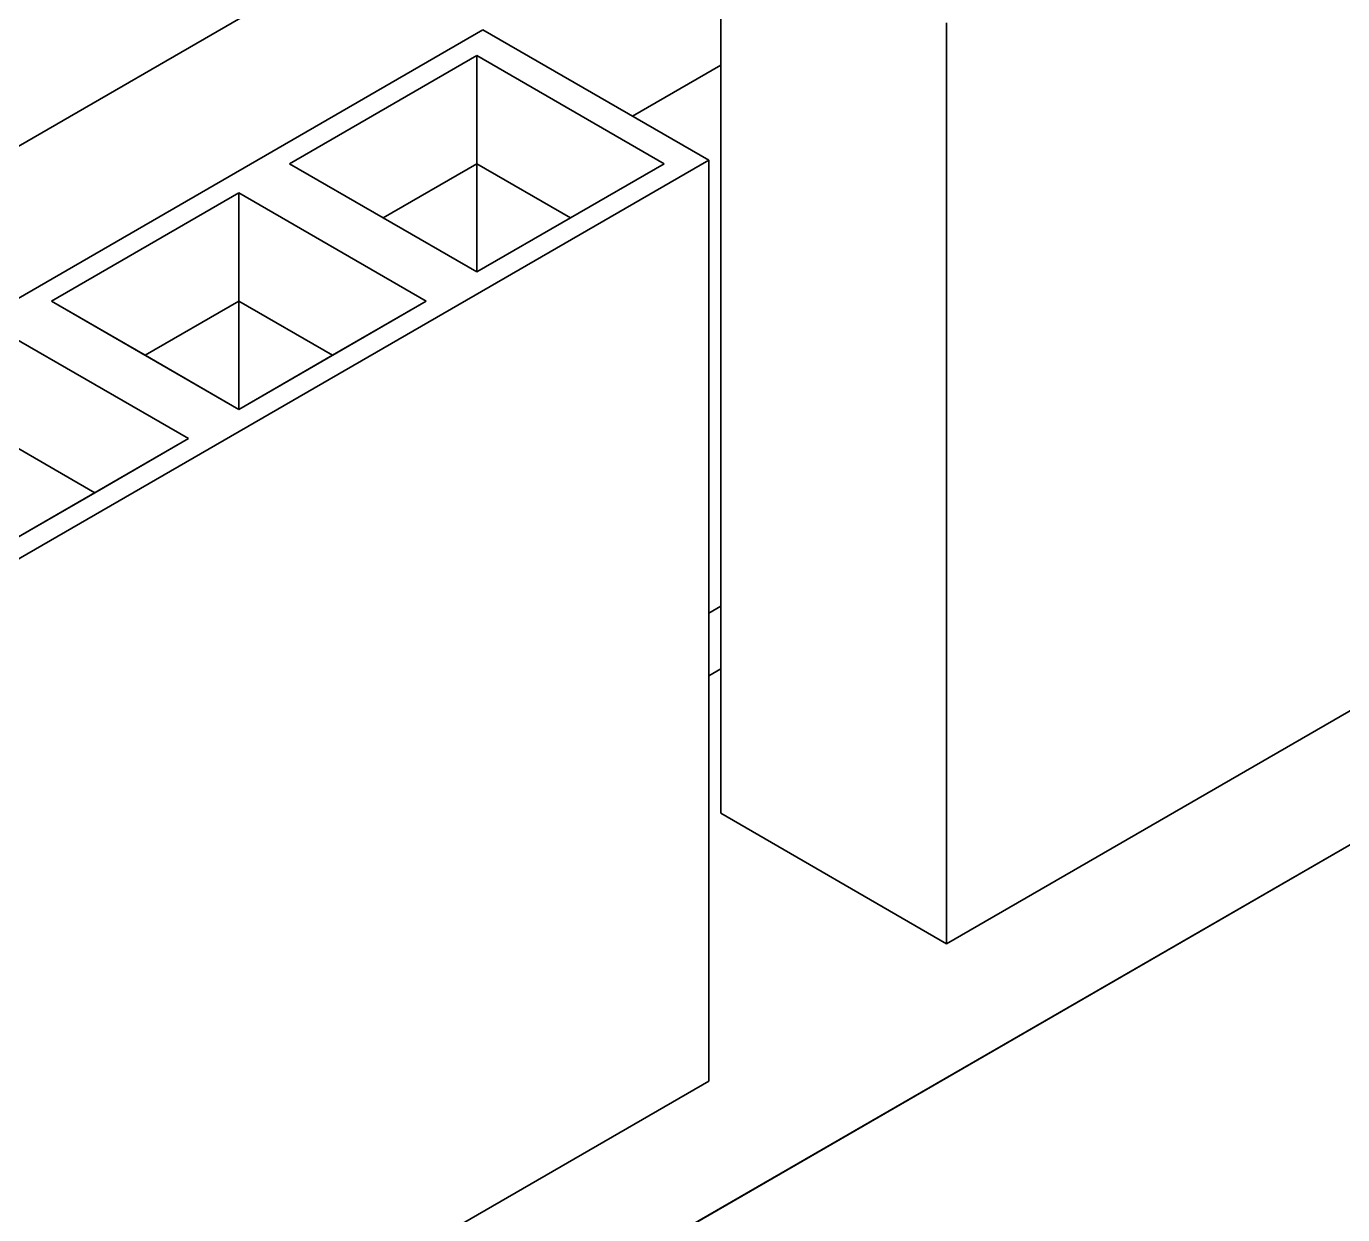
# Model space of a CAD drawing. Extents: x 146 to 1134, y 78 to 926.
# Drawn here: x 782.9 to 792.83, y 846.01 to 854.98 of the extents above; entities that cross this region are included whole.
import ezdxf

# ---------------------------------------------------------------- set-up
doc = ezdxf.new("R2010")
doc.units = 0

msp = doc.modelspace()

# ---------------------------------------------------------------- linework, layer by layer
at = {"color": 7, "lineweight": 35}
for p, q in [((778.575, 851.6163), (796.0483, 861.7045)), ((784.8303, 844.1526), (809.3582, 858.3138)), ((809.3582, 858.3138), (784.8303, 844.1526))]:
    msp.add_line(p, q, dxfattribs=at)
at = {"color": 7, "lineweight": 35, "ltscale": 0.414781}
for p, q in [((804.2118, 856.3544), (789.8434, 848.0587)), ((789.8434, 848.0587), (804.2118, 856.3544))]:
    msp.add_line(p, q, dxfattribs=at)
at = {"color": 7, "lineweight": 35, "ltscale": 0.173711}
for p, q in [((788.1393, 855.991), (788.1393, 849.0426)), ((788.1393, 849.0426), (788.1393, 855.991)), ((789.8434, 855.0071), (789.8434, 848.0587)), ((789.8434, 848.0587), (789.8434, 855.0071)), ((788.0474, 847.0218), (788.0474, 853.9702)), ((788.0474, 853.9702), (788.0474, 847.0218))]:
    msp.add_line(p, q, dxfattribs=at)
at = {"color": 7, "lineweight": 35, "ltscale": 0.311085}
for p, q in [((786.3432, 854.954), (775.5669, 848.7324)), ((786.3432, 854.954), (775.5669, 848.7324)), ((788.0474, 847.0218), (777.2711, 840.8001)), ((777.2711, 840.8001), (788.0474, 847.0218))]:
    msp.add_line(p, q, dxfattribs=at)
at = {"color": 7, "lineweight": 35, "ltscale": 0.049194}
msp.add_line((788.0474, 853.9702), (786.3432, 854.954), dxfattribs=at)
msp.add_line((788.0474, 853.9702), (786.3432, 854.954), dxfattribs=at)
at = {"color": 7, "lineweight": 35, "ltscale": 0.040824}
for p, q in [((784.8831, 853.9437), (786.2972, 854.7601)), ((786.2972, 854.7601), (784.8831, 853.9437)), ((785.9154, 852.9067), (784.5012, 852.0902)), ((784.5012, 852.0902), (785.9154, 852.9067))]:
    msp.add_line(p, q, dxfattribs=at)
at = {"color": 7, "lineweight": 35, "ltscale": 0.040825}
for p, q in [((786.2972, 854.7601), (787.7115, 853.9437)), ((787.7115, 853.9437), (786.2972, 854.7601)), ((786.2972, 853.1271), (784.8831, 853.9437)), ((784.8831, 853.9437), (786.2972, 853.1271)), ((784.5012, 853.7232), (785.9154, 852.9067)), ((785.9154, 852.9067), (784.5012, 853.7232)), ((784.5012, 852.0902), (783.087, 852.9067)), ((783.087, 852.9067), (784.5012, 852.0902)), ((782.7051, 852.6862), (784.1194, 851.8698)), ((784.1194, 851.8698), (782.7051, 852.6862))]:
    msp.add_line(p, q, dxfattribs=at)
at = {"color": 7, "lineweight": 35, "ltscale": 0.020412}
for p, q in [((786.2972, 853.9437), (786.2972, 854.7601)), ((786.2972, 854.7601), (786.2972, 853.9437)), ((784.8831, 853.9437), (785.5901, 853.5354)), ((785.5901, 853.5354), (786.2972, 853.9437)), ((785.5901, 853.5354), (786.2972, 853.9437)), ((787.0044, 853.5354), (787.7115, 853.9437)), ((786.2972, 853.1271), (785.5901, 853.5354)), ((783.7941, 852.4985), (784.5012, 852.9067)), ((783.7941, 852.4985), (784.5012, 852.9067)), ((784.5012, 852.9067), (784.5012, 852.0902)), ((784.5012, 852.0902), (784.5012, 852.9067)), ((784.5012, 852.9067), (785.2083, 852.4985)), ((784.5012, 852.9067), (785.2083, 852.4985)), ((785.2083, 852.4985), (785.9154, 852.9067)), ((784.5012, 852.0902), (783.7941, 852.4985)), ((785.2083, 852.4985), (784.5012, 852.0902)), ((783.4123, 851.4615), (784.1194, 851.8698))]:
    msp.add_line(p, q, dxfattribs=at)
at = {"color": 7, "lineweight": 35, "ltscale": 0.01929}
msp.add_line((788.1393, 854.6887), (787.4711, 854.3029), dxfattribs=at)
at = {"color": 7, "lineweight": 35, "ltscale": 0.311086}
msp.add_line((777.2711, 847.7485), (788.0474, 853.9702), dxfattribs=at)
msp.add_line((777.2711, 847.7485), (788.0474, 853.9702), dxfattribs=at)
at = {"color": 7, "lineweight": 35, "ltscale": 0.040826}
for p, q in [((787.7115, 853.9437), (786.2972, 853.1271)), ((786.2972, 853.1271), (787.7115, 853.9437)), ((783.087, 852.9067), (784.5012, 853.7232)), ((784.5012, 853.7232), (783.087, 852.9067)), ((784.1194, 851.8698), (782.7051, 851.0532)), ((782.7051, 851.0532), (784.1194, 851.8698))]:
    msp.add_line(p, q, dxfattribs=at)
at = {"color": 7, "lineweight": 35, "ltscale": 0.020413}
for p, q in [((786.2972, 853.9437), (786.2972, 853.1271)), ((786.2972, 853.1271), (786.2972, 853.9437)), ((784.5012, 852.9067), (784.5012, 853.7232)), ((784.5012, 853.7232), (784.5012, 852.9067)), ((783.087, 852.9067), (783.7941, 852.4985))]:
    msp.add_line(p, q, dxfattribs=at)
at = {"color": 7, "lineweight": 35, "ltscale": 0.020414}
for p, q in [((786.2972, 853.9437), (787.0044, 853.5354)), ((786.2972, 853.9437), (787.0044, 853.5354)), ((787.0044, 853.5354), (786.2972, 853.1271)), ((782.7051, 851.8698), (783.4123, 851.4615)), ((782.7051, 851.8698), (783.4123, 851.4615)), ((783.4123, 851.4615), (782.7051, 851.0532))]:
    msp.add_line(p, q, dxfattribs=at)
at = {"color": 7, "lineweight": 35, "ltscale": 0.002653}
for p, q in [((788.1393, 850.6062), (788.0474, 850.5532)), ((788.0474, 850.0796), (788.1393, 850.1326)), ((788.0474, 850.0796), (788.1393, 850.1326))]:
    msp.add_line(p, q, dxfattribs=at)
at = {"color": 7, "lineweight": 35, "ltscale": 0.049193}
for p, q in [((789.8434, 848.0587), (788.1393, 849.0426)), ((788.1393, 849.0426), (789.8434, 848.0587))]:
    msp.add_line(p, q, dxfattribs=at)

doc.saveas('drawing.dxf')
